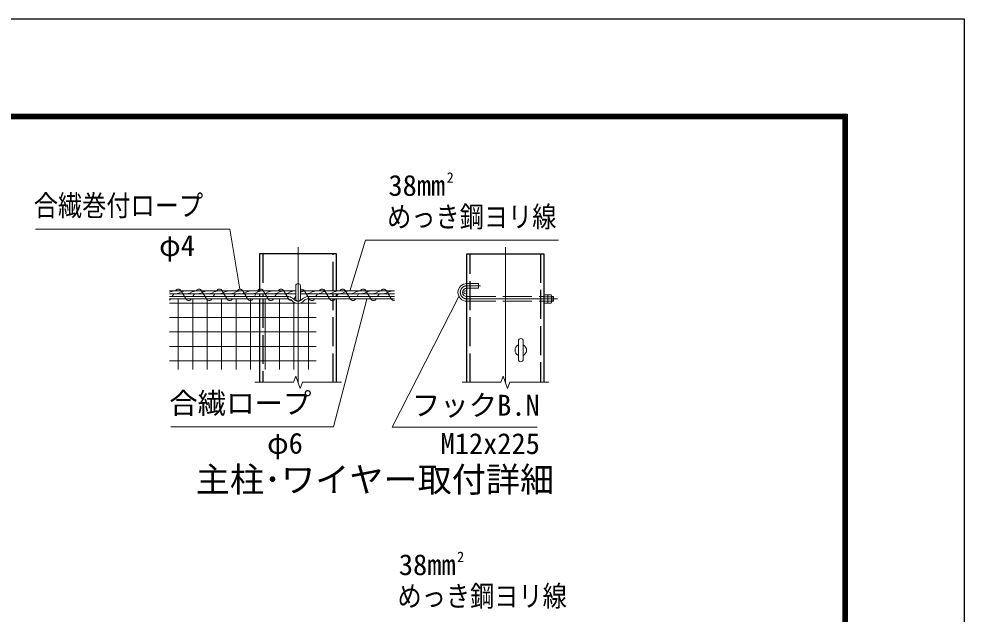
# Model space of a CAD drawing. Units: millimetres, scale not verified. Extents: x -18899 to 18901, y -13364 to 13366.
# Drawn here: x 9088 to 18901, y 7190 to 13366 of the extents above; entities that cross this region are included whole.
import ezdxf
from ezdxf.enums import TextEntityAlignment as Align

# ---------------------------------------------------------------- set-up
doc = ezdxf.new("R2010")
doc.units = ezdxf.units.MM
doc.header["$LTSCALE"] = 50
doc.linetypes.add('DASHED', pattern=[7.5, 6, -1.5])
doc.linetypes.add('USER1', pattern=[50.8, 31.75, -6.35, 6.35, -6.35])
for name, color, linetype, lineweight in [('0-0_D-TTL-TXT', 7, 'Continuous', 13), ('0-1_D-STR1', 1, 'Continuous', 25), ('0-2_D-BMK', 2, 'USER1', 13), ('0-3_D-STR3', 3, 'Continuous', 13), ('0-4_D-STR-DIM', 7, 'Continuous', 13), ('0-7_D-STR-TXT', 7, 'Continuous', 13), ('0-9_D-STR2', 7, 'Continuous', 13), ('0-C_D-TTL', 7, 'Continuous', 25)]:
    doc.layers.add(name, color=color, linetype=linetype, lineweight=lineweight)
doc.styles.add('ＭＳ ゴシック', font='')
doc.styles.get('ＭＳ ゴシック').set_extended_font_data('MS Gothic')

msp = doc.modelspace()

# ---------------------------------------------------------------- linework, layer by layer
at = {"layer": '0-1_D-STR1', "linetype": 'DASHED'}
for p, q in [((11622.28, 10928.27), (11622.28, 10544.27)), ((12350.28, 10544.27), (12350.28, 10928.27)), ((13774.99, 9594.94), (13774.99, 10928.27)), ((14503, 10928.27), (14503, 9594.94)), ((11622.28, 10512.27), (11622.28, 10484.27)), ((12350.28, 10484.27), (12350.28, 10512.27)), ((11622.28, 10460.27), (11622.28, 9594.94)), ((12350.28, 9594.94), (12350.28, 10460.27))]:
    msp.add_line(p, q, dxfattribs=at)
at = {"layer": '0-1_D-STR1'}
for p, q in [((12386.28, 10544.27), (12386.28, 10928.27)), ((13738.99, 9594.94), (13738.99, 10928.27)), ((11586.28, 10512.27), (11586.28, 10484.27)), ((12386.28, 10484.27), (12386.28, 10512.27)), ((11586.28, 10460.27), (11586.28, 9594.94)), ((12386.28, 9594.94), (12386.28, 10460.27))]:
    msp.add_line(p, q, dxfattribs=at)
for points in [[(12386.28, 10928.27), (11586.28, 10928.27), (11586.28, 10544.27)], [(13738.99, 10928.27), (14539, 10928.27), (14539, 9594.94)]]:
    msp.add_lwpolyline(points, dxfattribs=at)
at = {"layer": '0-2_D-BMK'}
for p, q in [((11986.28, 9594.94), (11986.28, 10998.94)), ((14139, 9594.94), (14139, 10998.94)), ((13880.91, 10596.27), (13738.99, 10596.27)), ((13738.99, 10460.27), (14679, 10460.27))]:
    msp.add_line(p, q, dxfattribs=at)
msp.add_arc((13738.99, 10528.27), 68, 90, 270, dxfattribs=at)
at = {"layer": '0-3_D-STR3', "linetype": 'DASHED'}
for p, q in [((13738.99, 10620.27), (13859, 10620.27)), ((13859, 10620.27), (13859, 10572.27)), ((13738.99, 10572.27), (13859, 10572.27)), ((13738.99, 10484.27), (14539, 10484.27)), ((13738.99, 10436.27), (14539, 10436.27))]:
    msp.add_line(p, q, dxfattribs=at)
at = {"layer": '0-3_D-STR3'}
for p, q in [((10652.95, 10544.27), (11962.28, 10544.27)), ((10652.95, 10512.27), (11962.28, 10512.27)), ((11962.28, 10596.27), (11962.28, 10460.27)), ((12010.28, 10596.27), (12010.28, 10460.27)), ((12010.28, 10544.27), (12986.28, 10544.27)), ((12010.28, 10512.27), (12986.28, 10512.27)), ((14539, 10504.07), (14539, 10416.47)), ((14539, 10504.07), (14575.8, 10504.07)), ((14579, 10504.07), (14579, 10416.47)), ((14579, 10504.07), (14615.8, 10504.07)), ((11889.13, 10484.27), (10652.95, 10484.27)), ((11887.45, 10460.27), (10652.95, 10460.27)), ((12083.43, 10484.27), (12986.28, 10484.27)), ((12085.11, 10460.27), (12986.28, 10460.27)), ((14539, 10482.17), (14575.8, 10482.17)), ((14539, 10438.37), (14575.8, 10438.37)), ((14539, 10416.47), (14575.8, 10416.47)), ((14579, 10494.74), (14579, 10425.8)), ((14579, 10482.17), (14615.8, 10482.17)), ((14579, 10438.37), (14615.8, 10438.37)), ((14579, 10416.47), (14615.8, 10416.47)), ((14619, 10494.74), (14619, 10425.8)), ((14619, 10484.27), (14635.21, 10484.27)), ((14619, 10480.48), (14639, 10480.48)), ((14619, 10436.27), (14635.21, 10436.27)), ((14639, 10480.48), (14635.21, 10484.27)), ((14635.21, 10484.27), (14635.21, 10436.27)), ((14639, 10480.48), (14639, 10440.06)), ((14274, 9833.27), (14274, 10023.27)), ((14324, 9833.27), (14324, 10023.27))]:
    msp.add_line(p, q, dxfattribs=at)
at = {"layer": '0-3_D-STR3', "color": 4}
for p, q in [((10696.63, 10512.27), (10680.05, 10484.27)), ((10772.44, 10544.27), (10822.18, 10460.27)), ((10909.84, 10512.27), (10893.26, 10484.27)), ((10985.65, 10544.27), (11035.39, 10460.27)), ((11123.04, 10512.27), (11106.46, 10484.27)), ((11198.85, 10544.27), (11248.59, 10460.27)), ((11336.25, 10512.27), (11319.67, 10484.27)), ((11412.06, 10544.27), (11461.8, 10460.27)), ((11549.45, 10512.27), (11532.87, 10484.27)), ((11625.26, 10544.27), (11675.01, 10460.27)), ((11762.66, 10512.27), (11746.08, 10484.27)), ((11838.47, 10544.27), (11888.21, 10460.27)), ((12051.67, 10544.27), (12101.42, 10460.27)), ((12189.07, 10512.27), (12172.49, 10484.27)), ((12264.88, 10544.27), (12314.62, 10460.27)), ((12402.28, 10512.27), (12385.69, 10484.27)), ((12478.09, 10544.27), (12527.83, 10460.27)), ((12615.48, 10512.27), (12598.9, 10484.27)), ((12691.29, 10544.27), (12741.03, 10460.27)), ((12828.69, 10512.27), (12812.11, 10484.27)), ((12904.5, 10544.27), (12954.24, 10460.27)), ((11962.28, 10489.33), (11945.07, 10460.27))]:
    msp.add_line(p, q, dxfattribs=at)
at = {"layer": '0-3_D-STR3'}
for points in [[(10700.95, 10544.27), (10660.93, 10535.02), (10652.95, 10530.41)], [(10814.27, 10544.27), (10774.26, 10535.02), (10749.72, 10520.86), (10712.91, 10512.27)], [(10927.59, 10544.27), (10887.58, 10535.02), (10863.04, 10520.86), (10826.23, 10512.27)], [(11040.91, 10544.27), (11000.9, 10535.02), (10976.36, 10520.86), (10939.55, 10512.27)], [(11154.24, 10544.27), (11114.22, 10535.02), (11089.69, 10520.86), (11052.87, 10512.27)], [(11267.56, 10544.27), (11227.55, 10535.02), (11203.01, 10520.86), (11166.2, 10512.27)], [(11380.88, 10544.27), (11340.87, 10535.02), (11316.33, 10520.86), (11279.52, 10512.27)], [(11494.2, 10544.27), (11454.19, 10535.02), (11429.65, 10520.86), (11392.84, 10512.27)], [(11607.53, 10544.27), (11567.51, 10535.02), (11542.98, 10520.86), (11506.16, 10512.27)], [(11720.85, 10544.27), (11680.84, 10535.02), (11656.3, 10520.86), (11619.48, 10512.27)], [(11834.17, 10544.27), (11794.16, 10535.02), (11769.62, 10520.86), (11732.81, 10512.27)], [(11947.49, 10544.27), (11907.48, 10535.02), (11882.94, 10520.86), (11846.13, 10512.27)], [(12060.81, 10544.27), (12020.8, 10535.02), (12010.28, 10528.94)], [(12174.14, 10544.27), (12134.12, 10535.02), (12109.59, 10520.86), (12072.77, 10512.27)], [(12287.46, 10544.27), (12247.45, 10535.02), (12222.91, 10520.86), (12186.1, 10512.27)], [(12400.78, 10544.27), (12360.77, 10535.02), (12336.23, 10520.86), (12299.42, 10512.27)], [(12514.1, 10544.27), (12474.09, 10535.02), (12449.55, 10520.86), (12412.74, 10512.27)], [(12627.43, 10544.27), (12587.41, 10535.02), (12562.88, 10520.86), (12526.06, 10512.27)], [(12740.75, 10544.27), (12700.74, 10535.02), (12676.2, 10520.86), (12639.39, 10512.27)], [(12854.07, 10544.27), (12814.06, 10535.02), (12789.52, 10520.86), (12752.71, 10512.27)], [(12967.39, 10544.27), (12927.38, 10535.02), (12902.84, 10520.86), (12866.03, 10512.27)], [(14619, 10440.06), (14639, 10440.06), (14635.21, 10436.27)]]:
    msp.add_lwpolyline(points, dxfattribs=at)
msp.add_circle((13722.99, 10528.27), 16, dxfattribs=at)
for centre, radius, start, end in [((11986.28, 10596.27), 24, 0, 180), ((13738.99, 10528.27), 92, 90, 270), ((13738.99, 10528.27), 44, 90, 270), ((14559.07, 10493.12), 19.99, 326.78843, 33.21157), ((14599.07, 10493.12), 19.99, 326.78843, 33.21157), ((11877.7, 10396.35), 64.66, 47.06511, 81.32471), ((11877.7, 10396.35), 88.66, 46.13331, 82.59331), ((11991.24, 10504.32), 92.23, 220.94329, 266.91465), ((11991.24, 10504.32), 68.23, 220.2105, 265.8277), ((11916.64, 10475.99), 32.49, 323.06212, 331.06202), ((11986.28, 10460.27), 24, 180, 0), ((11981.31, 10504.32), 68.23, 274.1723, 319.7895), ((11981.31, 10504.32), 92.23, 273.08535, 318.90015), ((12094.86, 10396.35), 88.66, 97.40669, 133.86669), ((12094.86, 10396.35), 64.66, 98.67529, 132.93489), ((14502.46, 10460.27), 76.54, 343.37369, 16.62631), ((14559.07, 10427.42), 19.99, 326.78843, 33.21157), ((14542.46, 10460.27), 76.54, 343.37369, 16.62631), ((14599.07, 10427.42), 19.99, 326.78843, 33.21157), ((14299, 10023.27), 25, 0, 180), ((14299, 9928.27), 60, 114.62432, 245.37568), ((14299, 9928.27), 60, 294.62432, 65.37568), ((14299, 9833.27), 25, 180, 0)]:
    msp.add_arc(centre, radius, start, end, dxfattribs=at)
at = {"layer": '0-3_D-STR3', "color": 4}
for centre, start, end in [((10744.01, 10528.55), 28.93798, 151.06202), ((10957.22, 10528.55), 28.93798, 151.06202), ((11170.42, 10528.55), 28.93798, 151.06202), ((11383.63, 10528.55), 28.93798, 151.06202), ((11596.83, 10528.55), 28.93798, 151.06202), ((11810.04, 10528.55), 28.93798, 151.06202), ((12023.24, 10528.55), 28.93798, 113.52174), ((12236.45, 10528.55), 28.93798, 151.06202), ((12449.66, 10528.55), 28.93798, 151.06202), ((12662.86, 10528.55), 28.93798, 151.06202), ((12876.07, 10528.55), 28.93798, 151.06202), ((10637.41, 10475.99), 298.5737, 331.06202), ((10850.61, 10475.99), 208.93798, 331.06202), ((11063.82, 10475.99), 208.93798, 331.06202), ((11277.02, 10475.99), 208.93798, 331.06202), ((11490.23, 10475.99), 208.93798, 331.06202), ((11703.44, 10475.99), 208.93798, 331.06202), ((11916.64, 10475.99), 208.93798, 278.73734), ((12129.85, 10475.99), 208.93798, 331.06202), ((12343.05, 10475.99), 208.93798, 331.06202), ((12556.26, 10475.99), 208.93798, 331.06202), ((12769.46, 10475.99), 208.93798, 331.06202), ((12982.67, 10475.99), 208.93798, 276.37941)]:
    msp.add_arc(centre, 32.49, start, end, dxfattribs=at)
at = {"layer": '0-4_D-STR-DIM'}
for p, q in [((11963.19, 9658.37), (11940.1, 9594.94)), ((12009.37, 9531.51), (11963.19, 9658.37)), ((14115.91, 9658.37), (14092.82, 9594.94)), ((14162.08, 9531.51), (14115.91, 9658.37)), ((11536.28, 9594.94), (11940.1, 9594.94)), ((12032.45, 9594.94), (12009.37, 9531.51)), ((12032.45, 9594.94), (12436.28, 9594.94)), ((13689, 9594.94), (14092.82, 9594.94)), ((14185.17, 9594.94), (14162.08, 9531.51)), ((14185.17, 9594.94), (14589, 9594.94))]:
    msp.add_line(p, q, dxfattribs=at)
at = {"layer": '0-7_D-STR-TXT'}
for points in [[(9260.03, 11184.36), (11278.91, 11184.36), (11383.3, 10563.01)], [(14689.21, 11070.29), (12685.18, 11070.29), (12524.7, 10539.78)], [(10665.66, 9132.89), (12355.61, 9132.89), (12701.45, 10458.34)], [(14467.91, 9129.57), (12964.13, 9129.57), (13656.25, 10484.46)]]:
    msp.add_lwpolyline(points, dxfattribs=at)
at = {"layer": '0-9_D-STR2'}
for p, q in [((10652.95, 10417.29), (11960.72, 10417.29)), ((10743.29, 9728.27), (10743.29, 10460.27)), ((10893.29, 9728.27), (10893.29, 10460.27)), ((11043.29, 9728.27), (11043.29, 10460.27)), ((11193.29, 9728.27), (11193.29, 10460.27)), ((11343.29, 9728.27), (11343.29, 10460.27)), ((11493.29, 9728.27), (11493.29, 10460.27)), ((11643.29, 9728.27), (11643.29, 10460.27)), ((11793.29, 9728.27), (11793.29, 10460.27)), ((11943.29, 9728.27), (11943.29, 10425.53)), ((12011.83, 10417.29), (12175, 10417.29)), ((12093.29, 9728.27), (12093.29, 10460.27)), ((10652.95, 10267.29), (12175, 10267.29)), ((10652.95, 10117.29), (12175, 10117.29)), ((10652.95, 9967.29), (12175, 9967.29)), ((10652.95, 9817.29), (12175, 9817.29))]:
    msp.add_line(p, q, dxfattribs=at)
at = {"layer": '0-C_D-TTL', "color": 2}
msp.add_lwpolyline([(-18898.56, 13366.02), (18901.44, 13366.02), (18901.44, -13363.98), (-18898.56, -13363.98)], close=True, dxfattribs=at)
at = {"layer": '0-C_D-TTL'}
for points in [[(-17683.56, 12376.02), (17686.44, 12376.02), (17686.44, -12373.98), (-17683.56, -12373.98)], [(-17672.31, 12364.77), (17675.19, 12364.77), (17675.19, -12362.73), (-17672.31, -12362.73)], [(-17661.06, 12353.52), (17663.94, 12353.52), (17663.94, -12351.48), (-17661.06, -12351.48)], [(-17649.81, 12342.27), (17652.69, 12342.27), (17652.69, -12340.23), (-17649.81, -12340.23)], [(-17638.56, 12331.02), (17641.44, 12331.02), (17641.44, -12328.98), (-17638.56, -12328.98)]]:
    msp.add_lwpolyline(points, close=True, dxfattribs=at)

# ---------------------------------------------------------------- texts
at = {"layer": '0-0_D-TTL-TXT', "style": 'ＭＳ ゴシック'}
msp.add_text('主柱･ワイヤー取付詳細', height=259.9, dxfattribs=at).set_placement((10923.74, 8377.73), align=Align.BOTTOM_LEFT)
at = {"layer": '0-7_D-STR-TXT', "style": 'ＭＳ ゴシック'}
for s, height, p in [('38mm', 216.6, (12924.62, 11465.09)), ('2', 108.1, (13529.46, 11633.52)), ('φ4', 216.6, (10544.01, 10840.53)), ('合繊ロープ', 216.6, (10648.53, 9204.94)), ('フックB.N', 216.6, (13167.02, 9183.35)), ('φ6', 216.6, (11665.03, 8789.06)), ('M12x225', 216.6, (13465.83, 8785.74)), ('38mm', 216.6, (13032.76, 7529.17)), ('2', 108.1, (13637.6, 7697.59))]:
    msp.add_text(s, height=height, dxfattribs=at).set_placement(p, align=Align.BOTTOM_LEFT)
at = {"layer": '0-7_D-STR-TXT', "style": 'ＭＳ ゴシック', "width": 0.85}
for s, p in [('合繊巻付ロープ', (9242.9, 11256.41)), ('めっき鋼ヨリ線', (12910.91, 11139.49)), ('めっき鋼ヨリ線', (13019.05, 7203.56))]:
    msp.add_text(s, height=216.6, dxfattribs=at).set_placement(p, align=Align.BOTTOM_LEFT)

doc.saveas('drawing.dxf')
